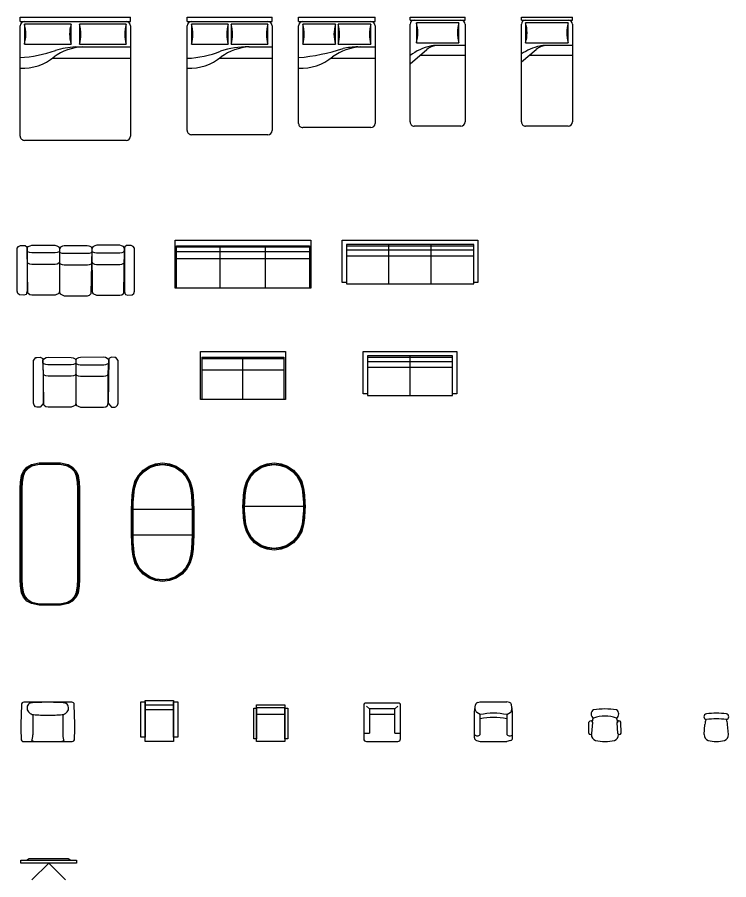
# Model space of a CAD drawing. Header units: millimetres. Extents: x -30052 to 34000, y -8800 to 31005.
# Drawn here: x -30052 to -17277, y 14519 to 30000 of the extents above; entities that cross this region are included whole.
import ezdxf

# ---------------------------------------------------------------- set-up
doc = ezdxf.new("R2010")
doc.units = ezdxf.units.MM
doc.layers.get('0').update_dxf_attribs({"color": 14, "lineweight": 40, "true_color": 0x800000})
doc.layers.add('Мебель', color=252, linetype='Continuous', lineweight=30, true_color=0xa0a0a4)

# ---------------------------------------------------------------- blocks, each defined once
blk = doc.blocks.new('12PBED01')
at = {"color": 0, "linetype": 'BYBLOCK'}
for p, q in [((0, 0), (0, 36)), ((2, 36), (0, 36)), ((2, 0), (2, 36)), ((18, 33), (4, 33)), ((4, 33), (4, 3)), ((5, 36), (74, 36)), ((18, 3), (18, 33)), ((20, 36), (20, 15.78474)), ((27, 36), (27, 5.5)), ((77, 33), (77, 3)), ((31.609761, 0), (22.821743, 10.433915)), ((2, 0), (0, 0)), ((4, 3), (18, 3)), ((74, 0), (5, 0))]:
    blk.add_line(p, q, dxfattribs=at)
for centre, radius, start, end in [((5, 33), 3, 90, 180), ((11, 57), 25, 253.739795, 286.260205), ((74, 33), 3, 0, 90), ((32, 18.164349), 12, 180, 220.10593), ((32, 15.78474), 12, 180, 193.392796), ((59.913793, 22.431034), 40.69413, 193.392796, 213.450102), ((5, 3), 3, 180, 270), ((11, -21), 25, 73.739795, 106.260205), ((74, 3), 3, 270, 0)]:
    blk.add_arc(centre, radius, start, end, dxfattribs=at)
blk = doc.blocks.new('12PBED02')
at = {"color": 0, "linetype": 'BYBLOCK'}
for p, q in [((0, 0), (0, 39)), ((2, 39), (0, 39)), ((2, 0), (2, 39)), ((5, 39), (74, 39)), ((20, 39), (20, 17.28474)), ((27, 39), (27, 7)), ((18, 34.5), (4, 34.5)), ((4, 34.5), (4, 4.5)), ((18, 4.5), (18, 34.5)), ((77, 36), (77, 3)), ((32.861232, 0.014143), (22.821743, 11.933915)), ((2, 0), (0, 0)), ((4, 4.5), (18, 4.5)), ((74, 0), (5, 0))]:
    blk.add_line(p, q, dxfattribs=at)
for centre, radius, start, end in [((5, 36), 3, 90, 180), ((74, 36), 3, 0, 90), ((11, 58.5), 25, 253.739795, 286.260205), ((32, 19.664349), 12, 180, 220.10593), ((32, 17.28474), 12, 180, 193.392796), ((59.913793, 23.931034), 40.69413, 193.392796, 216.020234), ((5, 3), 3, 180, 270), ((11, -19.5), 25, 73.739795, 106.260205), ((74, 3), 3, 270, 0)]:
    blk.add_arc(centre, radius, start, end, dxfattribs=at)
blk = doc.blocks.new('12PBED03')
at = {"color": 0, "linetype": 'BYBLOCK'}
for p, q in [((3, 54), (0, 54)), ((0, 0), (0, 54)), ((3, 0), (3, 54)), ((19, 51), (5, 51)), ((5, 51), (5, 28)), ((6, 54), (75, 54)), ((19, 28), (19, 51)), ((21, 41.758136), (21, 54)), ((29, 23), (29, 54)), ((78, 51), (78, 3)), ((5, 28), (19, 28)), ((5, 26), (5, 3)), ((19, 26), (5, 26)), ((19, 3), (19, 26)), ((3, 0), (0, 0)), ((5, 3), (19, 3)), ((75, 0), (6, 0))]:
    blk.add_line(p, q, dxfattribs=at)
for centre, radius, start, end in [((6, 51), 3, 90, 180), ((12, 75), 25, 253.739795, 286.260205), ((75, 51), 3, 0, 90), ((57.725806, 45.629032), 36.761918, 182.539782, 216.040311), ((69.004289, 41.742518), 48.004291, 179.981359, 192.466744), ((-120.191801, -13.95004), 149.36804, 5.357156, 17.666547), ((12, 4), 25, 73.739795, 106.260205), ((12, 50), 25, 253.739795, 286.260205), ((0.75, 1.5), 35.338541, 357.56726, 39.546081), ((6, 3), 3, 180, 270), ((12, -21), 25, 73.739795, 106.260205), ((75, 3), 3, 270, 0)]:
    blk.add_arc(centre, radius, start, end, dxfattribs=at)
blk = doc.blocks.new('12PBED04')
at = {"layer": 'Мебель', "color": 0, "linetype": 'BYBLOCK'}
for p, q in [((0, 0), (0, 60)), ((3, 60), (0, 60)), ((3, 0), (3, 60)), ((5, 57), (5, 31)), ((19, 57), (5, 57)), ((6, 60), (80, 60)), ((19, 31), (19, 57)), ((21, 43.5), (21, 60)), ((29, 23), (29, 60)), ((83, 57), (83, 3)), ((5, 31), (19, 31)), ((19, 29), (5, 29)), ((5, 29), (5, 3)), ((19, 3), (19, 29)), ((3, 0), (0, 0)), ((5, 3), (19, 3)), ((80, 0), (6, 0))]:
    blk.add_line(p, q, dxfattribs=at)
for centre, radius, start, end in [((6, 57), 3, 90, 180), ((12, 81), 25, 253.739795, 286.260205), ((80, 57), 3, 0, 90), ((83.75, 42.6875), 62.75526, 179.258164, 197.803367), ((57.725806, 45.629032), 36.761918, 182.539782, 216.040311), ((12, 7), 25, 73.739795, 106.260205), ((12, 53), 25, 253.739795, 286.260205), ((-44.51087, -3.358696), 73.587559, 2.616012, 21.406944), ((0.75, 1.5), 35.338541, 357.56726, 39.546081), ((6, 3), 3, 180, 270), ((12, -21), 25, 73.739795, 106.260205), ((80, 3), 3, 270, 0)]:
    blk.add_arc(centre, radius, start, end, dxfattribs=at)
blk = doc.blocks.new('12PBED05')
at = {"layer": 'Мебель', "color": 0, "linetype": 'BYBLOCK'}
for p, q in [((0, 0), (0, 78)), ((3, 78), (0, 78)), ((3, 0), (3, 78)), ((5, 75), (5, 42)), ((19, 75), (5, 75)), ((6, 78), (84, 78)), ((19, 42), (19, 75)), ((21, 39), (21, 78)), ((29, 23), (29, 78)), ((87, 75), (87, 3)), ((5, 42), (19, 42)), ((19, 36), (5, 36)), ((5, 36), (5, 3)), ((19, 3), (19, 36)), ((3, 0), (0, 0)), ((5, 3), (19, 3)), ((84, 0), (6, 0))]:
    blk.add_line(p, q, dxfattribs=at)
for centre, radius, start, end in [((6, 75), 3, 90, 180), ((12, 99), 25, 253.739795, 286.260205), ((84, 75), 3, 0, 90), ((12, 18), 25, 73.739795, 106.260205), ((57.725806, 45.629032), 36.761918, 182.539782, 216.040311), ((80.795455, 42.454545), 59.895161, 183.306457, 196.942886), ((12, 60), 25, 253.739795, 286.260205), ((-63.583333, -5.416667), 92.242509, 3.366461, 19.253404), ((0.75, 1.5), 35.338541, 357.56726, 39.546081), ((6, 3), 3, 180, 270), ((12, -21), 25, 73.739795, 106.260205), ((84, 3), 3, 270, 0)]:
    blk.add_arc(centre, radius, start, end, dxfattribs=at)
blk = doc.blocks.new('12PCOU04')
at = {"color": 0, "linetype": 'BYBLOCK'}
for p, q in [((4, -30), (4, 30)), ((7, -30), (7, 30)), ((11, -30), (11, 30)), ((31, 30), (30, 30)), ((31, -30), (31, 30)), ((31, 0), (3, 0)), ((30, -30), (31, -30))]:
    blk.add_line(p, q, dxfattribs=at)
blk.add_lwpolyline([(30, -33), (0, -33), (0, 33), (30, 33), (30, 30), (3, 30), (3, -30), (30, -30)], close=True, dxfattribs=at)
blk = doc.blocks.new('12PCOU05')
at = {"color": 0, "linetype": 'BYBLOCK'}
for p, q in [((4, -45), (4, 45)), ((7, 45), (7, -45)), ((11, -45), (11, 45)), ((31, 45), (30, 45)), ((31, -45), (31, 45)), ((31, 15), (3, 15)), ((31, -15), (3, -15)), ((30, -45), (31, -45))]:
    blk.add_line(p, q, dxfattribs=at)
blk.add_lwpolyline([(30, -48), (0, -48), (0, 48), (30, 48), (30, 45), (3, 45), (3, -45), (30, -45)], close=True, dxfattribs=at)
blk = doc.blocks.new('12PCOU06')
at = {"color": 0, "linetype": 'BYBLOCK'}
for p, q in [((4, -29), (4, 29)), ((4, 29), (34, 29)), ((5, -29), (5, 29)), ((13, -29), (13, 29)), ((34, 0), (4, 0)), ((4, -29), (34, -29))]:
    blk.add_line(p, q, dxfattribs=at)
blk.add_lwpolyline([(34, -30), (0, -30), (0, 30), (34, 30)], close=True, dxfattribs=at)
blk = doc.blocks.new('12PCOU07')
at = {"color": 0, "linetype": 'BYBLOCK'}
for p, q in [((4, -47), (4, 47)), ((4, 47), (34, 47)), ((5, 47), (5, -47)), ((8, -47), (8, 47)), ((13, -47), (13, 47)), ((34, 16), (4, 16)), ((34, -16), (4, -16)), ((34, -47), (4, -47))]:
    blk.add_line(p, q, dxfattribs=at)
blk.add_lwpolyline([(34, -48), (0, -48), (0, 48), (34, 48)], close=True, dxfattribs=at)
blk = doc.blocks.new('12PQAF12')
at = {"color": 0, "linetype": 'BYBLOCK'}
for points in [[(97.6, 4.86), (94.82, 2.31), (91.67, 1.01), (86.91, 0.32), (82.45, 0.1), (78.23, -0.01), (71.27, 0), (29.27, 0), (22.31, -0.01), (18.1, 0.1), (13.63, 0.32), (8.88, 1.01), (5.72, 2.31), (2.94, 4.86), (1.15, 7.93), (0, 13.38), (0, 28.59), (1.15, 34.03), (2.94, 37.11), (5.72, 39.66), (8.88, 40.96), (13.63, 41.64), (18.1, 41.86), (22.31, 41.97), (78.23, 41.97), (82.45, 41.86), (86.91, 41.64), (91.67, 40.96), (94.82, 39.66), (97.6, 37.11), (99.4, 34.03), (100.54, 28.59), (100.54, 13.38), (99.4, 7.93)], [(97.01, 5.34), (94.41, 2.95), (91.47, 1.74), (86.84, 1.07), (82.42, 0.85), (78.22, 0.74), (71.27, 0.75), (29.27, 0.75), (22.32, 0.74), (18.12, 0.85), (13.71, 1.07), (9.08, 1.74), (6.13, 2.95), (3.53, 5.34), (1.86, 8.2), (0.75, 13.46), (0.75, 28.51), (1.86, 33.76), (3.53, 36.63), (6.13, 39.01), (9.08, 40.23), (13.71, 40.89), (18.12, 41.11), (22.32, 41.22), (78.22, 41.22), (82.42, 41.11), (86.84, 40.89), (91.47, 40.23), (94.41, 39.01), (97.01, 36.63), (98.69, 33.76), (99.79, 28.51), (99.79, 13.46), (98.69, 8.2)], [(99.43, 28.42), (98.36, 33.59), (96.72, 36.39), (94.2, 38.71), (91.32, 39.88), (86.78, 40.53), (82.38, 40.74), (78.21, 40.85), (22.34, 40.85), (18.16, 40.74), (13.76, 40.53), (9.22, 39.88), (6.34, 38.71), (3.82, 36.39), (2.19, 33.59), (1.12, 28.42), (1.12, 13.55), (2.19, 8.37), (3.82, 5.58), (6.34, 3.25), (9.22, 2.09), (13.76, 1.44), (18.16, 1.23), (22.34, 1.12), (29.27, 1.12), (71.27, 1.12), (78.21, 1.12), (82.38, 1.23), (86.78, 1.44), (91.32, 2.09), (94.2, 3.25), (96.72, 5.58), (98.36, 8.37), (99.43, 13.55)]]:
    blk.add_lwpolyline(points, close=True, dxfattribs=at)
blk = doc.blocks.new('12PQAF05')
at = {"color": 0, "linetype": 'BYBLOCK'}
for p, q in [((32.84, 43.97), (32.84, 0)), ((50.84, 0), (50.84, 43.97))]:
    blk.add_line(p, q, dxfattribs=at)
for points in [[(0, 21.98), (0.59, 26.93), (2.31, 31.61), (5.09, 35.75), (8.76, 39.13), (13.11, 41.55), (17.87, 42.88), (22.86, 43.48), (27.85, 43.85), (32.83, 43.97), (50.85, 43.97), (55.83, 43.85), (60.81, 43.48), (65.8, 42.88), (70.57, 41.55), (74.92, 39.13), (78.59, 35.75), (81.37, 31.61), (83.09, 26.93), (83.68, 21.98), (83.09, 17.03), (81.37, 12.36), (78.59, 8.22), (74.92, 4.84), (70.57, 2.42), (65.8, 1.09), (60.81, 0.48), (55.83, 0.12), (50.85, 0), (32.83, 0), (27.85, 0.12), (22.86, 0.48), (17.87, 1.09), (13.11, 2.42), (8.76, 4.84), (5.09, 8.22), (2.31, 12.36), (0.59, 17.03)], [(0.76, 21.98), (1.32, 26.76), (2.98, 31.27), (5.66, 35.26), (9.2, 38.51), (13.39, 40.85), (18.02, 42.14), (22.94, 42.74), (27.88, 43.1), (32.84, 43.22), (50.84, 43.22), (55.8, 43.1), (60.74, 42.74), (65.66, 42.14), (70.28, 40.85), (74.48, 38.51), (78.01, 35.26), (80.7, 31.27), (82.36, 26.76), (82.92, 21.98), (82.36, 17.21), (80.7, 12.71), (78.01, 8.71), (74.48, 5.45), (70.28, 3.12), (65.66, 1.82), (60.74, 1.23), (55.8, 0.87), (50.84, 0.75), (32.84, 0.75), (27.88, 0.87), (22.94, 1.23), (18.02, 1.82), (13.39, 3.12), (9.2, 5.45), (5.66, 8.71), (2.98, 12.71), (1.32, 17.21)], [(1.13, 21.98), (1.68, 26.67), (3.31, 31.1), (5.95, 35.01), (9.42, 38.21), (13.54, 40.51), (18.09, 41.78), (22.97, 42.37), (27.9, 42.73), (32.85, 42.85), (50.84, 42.85), (55.78, 42.73), (60.71, 42.37), (65.59, 41.78), (70.14, 40.51), (74.26, 38.21), (77.73, 35.01), (80.36, 31.1), (82, 26.67), (82.55, 21.98), (82, 17.3), (80.36, 12.87), (77.73, 8.95), (74.26, 5.75), (70.14, 3.46), (65.59, 2.19), (60.71, 1.6), (55.78, 1.24), (50.84, 1.12), (32.85, 1.12), (27.9, 1.24), (22.97, 1.6), (18.09, 2.19), (13.54, 3.46), (9.42, 5.75), (5.95, 8.95), (3.31, 12.87), (1.68, 17.3)]]:
    blk.add_lwpolyline(points, close=True, dxfattribs=at)
blk = doc.blocks.new('12PQAF06')
at = {"color": 0, "linetype": 'BYBLOCK'}
blk.add_line((30.76, 43.97), (30.76, 0), dxfattribs=at)
for points in [[(0, 21.98), (0.59, 26.93), (2.31, 31.61), (5.09, 35.75), (8.76, 39.13), (13.11, 41.55), (17.87, 42.88), (22.86, 43.48), (27.85, 43.85), (30.75, 43.97), (30.78, 43.97), (33.68, 43.84), (38.66, 43.48), (43.65, 42.88), (48.42, 41.55), (52.77, 39.12), (56.44, 35.75), (59.22, 31.61), (60.94, 26.93), (61.53, 21.98), (60.94, 17.03), (59.22, 12.36), (56.44, 8.22), (52.77, 4.84), (48.42, 2.42), (43.65, 1.08), (38.66, 0.48), (33.68, 0.12), (30.78, 0), (30.75, 0), (27.85, 0.12), (22.86, 0.48), (17.87, 1.09), (13.11, 2.42), (8.76, 4.84), (5.09, 8.22), (2.31, 12.36), (0.59, 17.03)], [(0.76, 21.98), (1.32, 26.76), (2.98, 31.27), (5.66, 35.26), (9.2, 38.51), (13.39, 40.85), (18.02, 42.14), (22.94, 42.74), (27.88, 43.1), (30.76, 43.22), (30.77, 43.22), (33.65, 43.1), (38.59, 42.73), (43.51, 42.14), (48.13, 40.85), (52.33, 38.51), (55.86, 35.25), (58.54, 31.26), (60.21, 26.75), (60.77, 21.98), (60.21, 17.21), (58.54, 12.7), (55.86, 8.71), (52.33, 5.45), (48.13, 3.11), (43.51, 1.82), (38.59, 1.23), (33.65, 0.87), (30.77, 0.75), (30.76, 0.75), (27.88, 0.87), (22.94, 1.23), (18.02, 1.82), (13.39, 3.12), (9.2, 5.45), (5.66, 8.71), (2.98, 12.71), (1.32, 17.21)], [(1.13, 21.98), (1.68, 26.67), (3.31, 31.1), (5.95, 35.01), (9.42, 38.21), (13.54, 40.51), (18.09, 41.78), (22.97, 42.37), (27.9, 42.73), (30.77, 42.85), (30.77, 42.85), (33.63, 42.73), (38.56, 42.37), (43.43, 41.78), (47.99, 40.5), (52.11, 38.21), (55.58, 35.01), (58.21, 31.09), (59.85, 26.67), (60.4, 21.98), (59.85, 17.3), (58.21, 12.87), (55.58, 8.95), (52.11, 5.75), (47.99, 3.46), (43.43, 2.18), (38.56, 1.59), (33.63, 1.23), (30.77, 1.12), (30.77, 1.12), (27.9, 1.24), (22.97, 1.6), (18.09, 2.19), (13.54, 3.46), (9.42, 5.75), (5.95, 8.95), (3.31, 12.87), (1.68, 17.3)]]:
    blk.add_lwpolyline(points, close=True, dxfattribs=at)
blk = doc.blocks.new('12PSTG02')
at = {"color": 0, "linetype": 'BYBLOCK'}
for p, q in [((-5.882738, 11.493405), (-13.636493, 11.294805)), ((-5.73403, 9.170818), (-13.415554, 8.575543)), ((-4.996459, 9.562867), (-5.284204, 9.540568)), ((-5.882738, -11.493405), (-13.636493, -11.294805)), ((-5.73403, -9.170818), (-13.415554, -8.575543)), ((-4.996459, -9.562867), (-5.284204, -9.540568)), ((-4.996459, -9.562867), (-5.28099, -9.544821))]:
    blk.add_line(p, q, dxfattribs=at)
for centre, radius, start, end in [((39.486083, 0), 62.486083, 172.590731, 187.409269), ((-19.5, 6.311132), 3.452743, 30.392687, 149.607313), ((4.70097, 0), 22.70097, 159.208954, 200.791046), ((-12.998837, 0.943692), 7.999035, 97.334712, 116.212212), ((-13.097037, 9.970029), 1.4304, 112.156422, 257.133709), ((-6.286552, 10.301496), 1.258456, 296.04311, 71.283835), ((-4.647836, 5.578088), 4, 16.10866, 95), ((-28.187947, 0), 28.187947, 346.275006, 13.724994), ((-19.5, -6.311132), 3.452743, 210.392687, 329.607313), ((-12.998837, -1.056308), 7.999035, 243.61801, 261.904764), ((-13.097037, -9.970029), 1.4304, 102.866291, 247.843578), ((-6.286552, -10.301496), 1.258456, 288.716165, 63.95689), ((-4.647836, -5.578088), 4, 265, 343.89134)]:
    blk.add_arc(centre, radius, start, end, dxfattribs=at)
blk = doc.blocks.new('12PSTG03')
at = {"color": 0, "linetype": 'BYBLOCK'}
for p, q in [((-21, 13.5), (-25.967418, 12.672097)), ((-21.81234, 12.662468), (-23.727273, 13.045455)), ((-2.561553, 13.5), (-21, 13.5)), ((-27.578905, 11.18438), (-28, 9.5)), ((-28, -9.5), (-28, 9.5)), ((-19, 9.5), (-20.540471, 11.810707)), ((-19, 9.5), (-5, 9.5)), ((-0.621268, 11.985071), (0, 9.5)), ((0, -9.5), (0, 9.5)), ((-27.578905, -11.18438), (-28, -9.5)), ((-19, -9.5), (-20.540471, -11.810707)), ((-5, -9.5), (-19, -9.5)), ((-0.621268, -11.985071), (0, -9.5)), ((-21, -13.5), (-25.967418, -12.672097)), ((-21.81234, -12.662468), (-23.727273, -13.045455)), ((-2.561553, -13.5), (-21, -13.5))]:
    blk.add_line(p, q, dxfattribs=at)
for centre, radius, start, end in [((-25.63862, 10.699309), 2, 99.462322, 165.963757), ((-22.204572, 10.701307), 2, 33.690068, 78.690068), ((-6.5, 11.5), 2.5, 306.869898, 53.130102), ((-2.561553, 11.5), 2, 14.036243, 90), ((25.625, 0), 45.625, 167.981988, 192.018012), ((28.625, 0), 45.625, 167.981988, 192.018012), ((-25.63862, -10.699309), 2, 194.036243, 260.537678), ((-22.204572, -10.701307), 2, 281.309932, 326.309932), ((-6.5, -11.5), 2.5, 306.869898, 53.130102), ((-2.561553, -11.5), 2, 270, 345.963757)]:
    blk.add_arc(centre, radius, start, end, dxfattribs=at)
blk = doc.blocks.new('12PSTG04')
at = {"color": 0, "linetype": 'BYBLOCK'}
for p, q in [((-2, 13), (-26, 13)), ((-6, 9), (-6, 13)), ((-27, 12), (-27, -12)), ((-23, 9), (-25, 11)), ((-6, 9), (-23, 9)), ((-23, 9), (-23, -9)), ((-19, 9), (-19, -9)), ((0, -11), (0, 11)), ((-23, -9), (-25, -11)), ((-23, -9), (-6, -9)), ((-6, -13), (-6, -9)), ((-26, -13), (-2, -13))]:
    blk.add_line(p, q, dxfattribs=at)
for centre, radius, start, end in [((-26, 12), 1, 90, 180), ((-2, 11), 2, 0, 90), ((-26, -12), 1, 180, 270), ((-2, -11), 2, 270, 0)]:
    blk.add_arc(centre, radius, start, end, dxfattribs=at)
blk = doc.blocks.new('12PSTG05')
at = {"color": 0, "linetype": 'BYBLOCK'}
for p, q in [((-26, -10), (-26, 10)), ((-24, -10), (-24, 10)), ((-19, 10), (-19, -10))]:
    blk.add_line(p, q, dxfattribs=at)
blk.add_lwpolyline([(-26, 10), (0, 10), (0, -10), (-26, -10)], dxfattribs=at)
for points in [[(-23.5, 10), (-23.5, 12), (-2, 12), (-2, 10)], [(-23.5, -12), (-23.5, -10), (-2, -10), (-2, -12)]]:
    blk.add_lwpolyline(points, close=True, dxfattribs=at)
blk = doc.blocks.new('12PSTG06')
at = {"color": 0, "linetype": 'BYBLOCK'}
for p, q in [((-26, -10), (-26, 10)), ((-22.5, 10), (-22.5, -10))]:
    blk.add_line(p, q, dxfattribs=at)
for points in [[(-28, 10), (-28, 13), (-3, 13), (-3, 10)], [(-29, -10), (-29, 10), (0, 10), (0, -10)], [(-28, -13), (-28, -10), (-3, -10), (-3, -13)]]:
    blk.add_lwpolyline(points, close=True, dxfattribs=at)
blk = doc.blocks.new('12PSTG01')
at = {"color": 0, "linetype": 'BYBLOCK'}
for p, q in [((-4.996459, 8.562867), (-11.998837, 7.942727)), ((-4.996459, -8.562867), (-11.998837, -8.055343))]:
    blk.add_line(p, q, dxfattribs=at)
for centre, radius, start, end in [((28, 0), 48, 171.544527, 188.455473), ((-17.5, 6.763875), 2, 8.455473, 171.544527), ((31.956522, 0), 48, 171.544527, 188.455473), ((-11.998837, -0.056308), 7.999035, 90, 116.212212), ((-4.647836, 4.578088), 4, 16.10866, 95), ((-20.5, 0), 20.5, 343.89134, 16.10866), ((-4.647836, -4.578088), 4, 265, 343.89134), ((-17.5, -6.763875), 2, 188.455473, 351.544527), ((-11.998837, -0.056308), 7.999035, 243.61801, 270)]:
    blk.add_arc(centre, radius, start, end, dxfattribs=at)
blk = doc.blocks.new('12PSTG23')
at = {"color": 0, "linetype": 'BYBLOCK'}
for p, q in [((-18.96, 18.83), (-26.08, 18.6)), ((-27.82, 16.81), (-27.82, -16.98)), ((0, -17.18), (0, 17.18)), ((-19.08, 10.53), (-4.77, 10.53)), ((-19.08, -10.77), (-4.77, -10.77)), ((-26.06, -18.77), (-18.98, -18.96))]:
    blk.add_line(p, q, dxfattribs=at)
for centre, radius, start, end in [((-26.02, 16.81), 1.8, 91.83113, 180), ((-10.4, -424.86), 443.77, 88.89525, 91.10475), ((-1.78, 17.05), 1.79, 4.36342, 92.11405), ((-22.73, 10.53), 4.71, 139.84845, 176.99449), ((-23.67, 10.64), 3.95, 36.82728, 132.24067), ((-23.35, 9.72), 4.35, 4.97311, 49.15428), ((755.34, -22.26), 783.47, 177.58327, 178.37816), ((-133.85, 0.11), 115.26, 359.88817, 4.97311), ((-4.77, 28.75), 18.21, 270, 285.18522), ((-3.47, 8.95), 3.47, 358.36219, 36.16147), ((755.34, 22.03), 783.47, 181.62184, 182.41673), ((-133.85, -0.34), 115.26, 355.02689, 0.11183), ((-22.73, -10.76), 4.71, 183.00551, 220.15155), ((-23.35, -9.96), 4.35, 310.84572, 355.02689), ((-4.77, -28.98), 18.21, 74.81478, 90), ((-3.47, -9.18), 3.47, 323.83853, 1.63781), ((-26.02, -16.98), 1.8, 180, 268.51666), ((-23.67, -10.87), 3.95, 227.75933, 323.17272), ((-1.73, -17.23), 1.73, 265.8714, 1.68364), ((-10.35, 228.13), 247.24, 267.99808, 271.9677)]:
    blk.add_arc(centre, radius, start, end, dxfattribs=at)
blk = doc.blocks.new('12PCOU16')
at = {"color": 0, "linetype": 'BYBLOCK'}
for points in [[(-33.06, 29.95), (-35.14, 28.36), (-35.08, 27.62), (-35.3, 25.17), (-34.36, 23.28), (-2.78, 22.92), (-0.03, 25.21), (-0.03, 27.62), (-0.03, 27.62), (-0.26, 28.4), (-1.38, 29.51), (-2.93, 29.96), (-33.06, 29.95)], [(-30.87, 0), (-30.25, 1.66), (-30.05, 3.17), (-30.05, 19.69), (-30.25, 21.21), (-31.05, 23.33)], [(-23.5, 0), (-2.65, 0), (-1.32, 0.48), (-0.72, 1.72), (0, 3.25), (0, 3.25), (0, 19.62), (-0.39, 21.14), (-1.32, 22.39), (-2.78, 22.92), (-23.51, 22.87)], [(-30.87, 0), (-30.25, -1.66), (-30.05, -3.17), (-30.05, -19.69), (-30.25, -21.21), (-31, -23.21)], [(-23.5, 0), (-2.65, 0), (-1.32, -0.48), (-0.72, -1.72), (0, -3.25), (0, -3.25), (0, -19.62), (-0.39, -21.14), (-1.32, -22.39), (-2.78, -22.92), (-23.51, -22.87)], [(-33.06, -29.95), (-35.14, -28.36), (-35.08, -27.62), (-35.3, -25.17), (-34.36, -23.28), (-2.78, -22.92), (-0.03, -25.21), (-0.03, -27.62), (-0.03, -27.62), (-0.26, -28.4), (-1.38, -29.51), (-2.93, -29.96), (-33.06, -29.95)]]:
    blk.add_lwpolyline(points, dxfattribs=at)
for points in [[(-23.5, 0), (-22.65, 0.47), (-22.11, 1.72), (-21.88, 3.23), (-21.88, 19.63), (-22.11, 21.15), (-22.65, 22.4), (-23.51, 22.87), (-33.55, 23.32), (-34.49, 22.2), (-35.08, 20.94), (-35.33, 19.56), (-35.15, 3.2), (-34.9, 1.81), (-34.31, 0.56), (-33.28, 0)], [(-23.5, 0), (-22.65, -0.47), (-22.11, -1.72), (-21.88, -3.23), (-21.88, -19.63), (-22.11, -21.15), (-22.65, -22.4), (-23.51, -22.87), (-33.55, -23.32), (-34.49, -22.2), (-35.08, -20.94), (-35.33, -19.56), (-35.15, -3.2), (-34.9, -1.81), (-34.31, -0.56), (-33.28, 0)]]:
    blk.add_lwpolyline(points, close=True, dxfattribs=at)
blk = doc.blocks.new('12PCOU17')
at = {"layer": 'Мебель', "color": 0, "linetype": 'BYBLOCK'}
for points in [[(-34.71, 34.72), (-33.66, 34.31), (-3.27, 34.3), (-1.81, 34.76), (-1.05, 35.2), (-0.38, 36.65), (-0.61, 39.84), (-1.73, 40.94), (-3.27, 41.4), (-33.66, 41.4), (-34.95, 40.5), (-35.65, 39.02), (-35.49, 35.83), (-34.71, 34.72)], [(-1.89, 11.91), (-1.66, 11.91), (-0.35, 14.68), (-0.35, 31.05), (-0.74, 32.58), (-1.89, 33.83), (-33.63, 34.3), (-34.84, 33.63), (-35.43, 32.38), (-35.68, 31), (-35.68, 14.74), (-35.43, 13.36), (-34.66, 11.99), (-33.44, 11.43), (-3, 11.44), (-1.66, 11.91)], [(-31.25, 11.43), (-31.06, 11.84), (-30.6, 13.09), (-30.4, 14.62), (-30.4, 31.12), (-30.6, 32.65), (-31.06, 33.9), (-31.81, 34.3)], [(-23.84, 11.43), (-22.99, 11.9), (-22.46, 13.15), (-22.23, 14.67), (-22.23, 31.07), (-22.46, 32.59), (-22.99, 33.84), (-23.12, 34.3)], [(-1.54, -10.96), (-1.31, -10.96), (0, -8.19), (0, 8.19), (-0.39, 9.71), (-1.54, 10.96), (-33.28, 11.44), (-34.5, 10.77), (-35.08, 9.51), (-35.33, 8.14), (-35.33, -8.13), (-35.08, -9.51), (-34.31, -10.87), (-33.1, -11.44), (-2.65, -11.43), (-1.31, -10.96)], [(-30.9, -11.44), (-30.72, -11.02), (-30.25, -9.77), (-30.05, -8.25), (-30.05, 8.26), (-30.25, 9.78), (-30.72, 11.03), (-31.47, 11.44)], [(-23.49, -11.44), (-22.64, -10.96), (-22.11, -9.72), (-21.88, -8.19), (-21.88, 8.2), (-22.11, 9.73), (-22.64, 10.97), (-22.77, 11.44)], [(-1.89, -11.91), (-1.66, -11.91), (-0.35, -14.68), (-0.35, -31.05), (-0.74, -32.58), (-1.89, -33.83), (-33.63, -34.3), (-34.84, -33.63), (-35.43, -32.38), (-35.68, -31), (-35.68, -14.74), (-35.43, -13.36), (-34.66, -11.99), (-33.44, -11.43), (-3, -11.44), (-1.66, -11.91)], [(-31.25, -11.43), (-31.06, -11.84), (-30.6, -13.09), (-30.4, -14.62), (-30.4, -31.12), (-30.6, -32.65), (-31.06, -33.9), (-31.81, -34.3)], [(-23.84, -11.43), (-22.99, -11.9), (-22.46, -13.15), (-22.23, -14.67), (-22.23, -31.07), (-22.46, -32.59), (-22.99, -33.84), (-23.12, -34.3)], [(-34.71, -34.72), (-33.66, -34.31), (-3.27, -34.3), (-1.81, -34.76), (-1.05, -35.2), (-0.38, -36.65), (-0.61, -39.84), (-1.73, -40.94), (-3.27, -41.4), (-33.66, -41.4), (-34.95, -40.5), (-35.65, -39.02), (-35.49, -35.83), (-34.71, -34.72)]]:
    blk.add_lwpolyline(points, dxfattribs=at)
blk = doc.blocks.new('ТВ')
at = {"layer": 'Мебель'}
for points in [[(-400, -30), (-350, 0), (350, 0), (400, -30)], [(-300, -380), (0, -80), (300, -380)]]:
    blk.add_lwpolyline(points, dxfattribs=at)
blk.add_lwpolyline([(-500, -80), (-500, -30), (500, -30), (500, -80)], close=True, dxfattribs=at)

msp = doc.modelspace()

# ---------------------------------------------------------------- block references
at = {"layer": 'Мебель', "xscale": 25.4, "yscale": 25.4, "rotation": 270}
for name, p in [('12PBED05', (-30000, 30000)), ('12PBED04', (-27000, 30000)), ('12PBED03', (-25000, 30000)), ('12PBED02', (-23000, 30000)), ('12PBED01', (-21000, 30000)), ('12PCOU17', (-29000, 25000)), ('12PCOU07', (-26000, 26000)), ('12PCOU05', (-23000, 26000)), ('12PCOU06', (-26000, 24000)), ('12PCOU04', (-23000, 24000)), ('12PCOU16', (-29000, 23000)), ('12PQAF12', (-30000, 22000)), ('12PQAF05', (-28000, 22000)), ('12PQAF06', (-26000, 22000)), ('12PSTG23', (-29500, 17000)), ('12PSTG06', (-27500, 17000)), ('12PSTG05', (-25500, 17000)), ('12PSTG04', (-23500, 17000)), ('12PSTG03', (-21500, 17000)), ('12PSTG02', (-19500, 17000)), ('12PSTG01', (-17500, 17000))]:
    msp.add_blockref(name, p, dxfattribs=at)
at = {"layer": 'Мебель'}
msp.add_blockref('ТВ', (-29487, 14899), dxfattribs=at)

doc.saveas('drawing.dxf')
